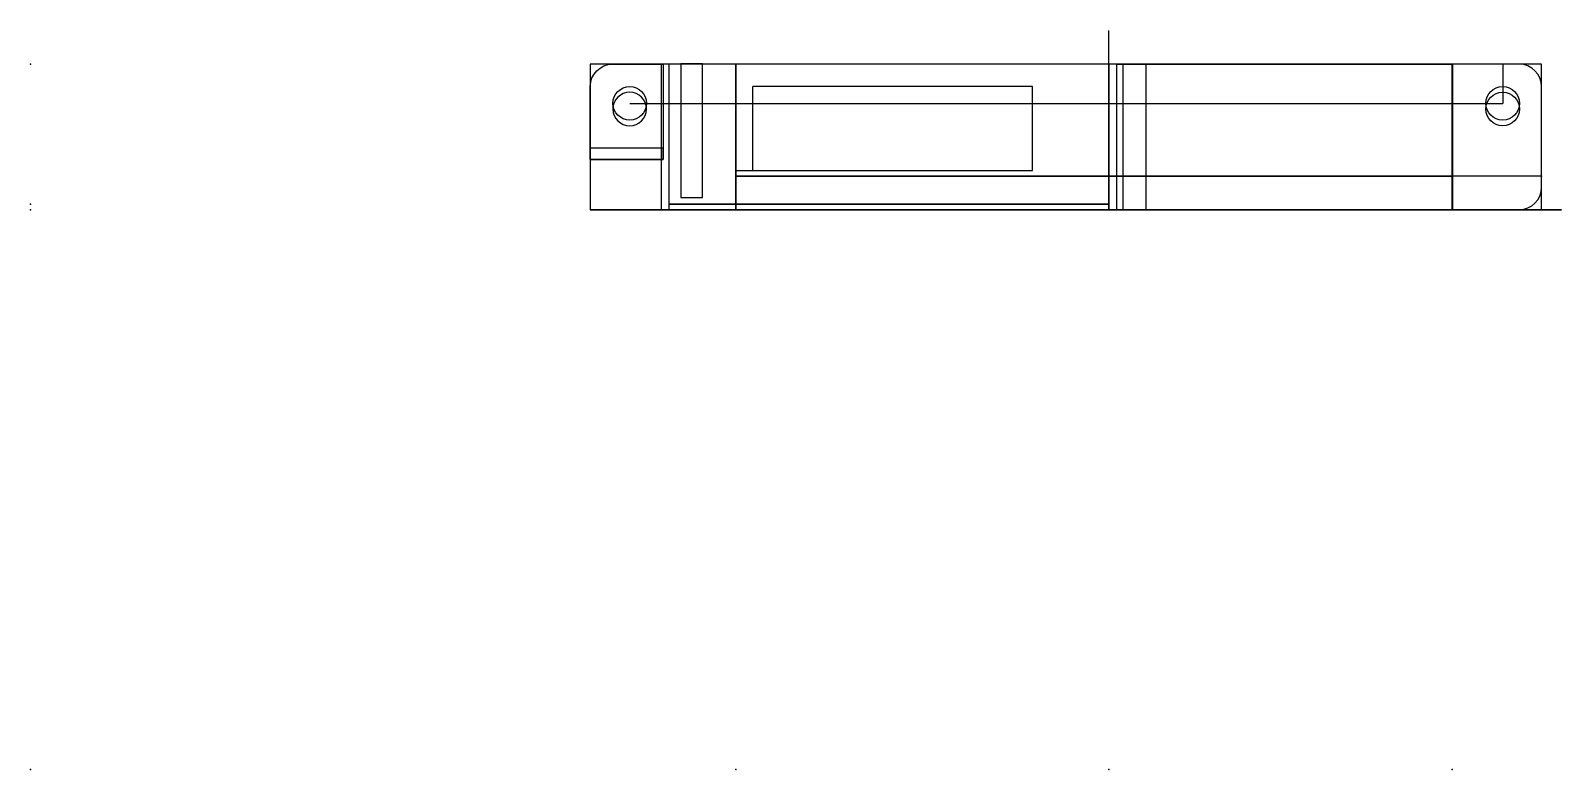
# Model space of a CAD drawing. Header units: centimetres. Extents: x 0 to 13.7, y 0 to 6.6.
import ezdxf

# ---------------------------------------------------------------- set-up
doc = ezdxf.new("R2010")
doc.units = ezdxf.units.CM
doc.header["$MEASUREMENT"] = 0
for name, color, linetype in [('Karat_all_Support_1 v6_Sketch1', 7, 'Continuous'), ('Karat_all_Support_1 v6_Sketch10', 7, 'Continuous'), ('Karat_all_Support_1 v6_Sketch11', 7, 'Continuous'), ('Karat_all_Support_1 v6_Sketch12', 7, 'Continuous'), ('Karat_all_Support_1 v6_Sketch13', 7, 'Continuous'), ('Karat_all_Support_1 v6_Sketch14', 7, 'Continuous'), ('Karat_all_Support_1 v6_Sketch2', 7, 'Continuous'), ('Karat_all_Support_1 v6_Sketch4', 7, 'Continuous'), ('Karat_all_Support_1 v6_Sketch5', 7, 'Continuous'), ('Karat_all_Support_1 v6_Sketch6', 7, 'Continuous'), ('Karat_all_Support_1 v6_Sketch7', 7, 'Continuous'), ('Karat_all_Support_1 v6_Sketch8', 7, 'Continuous'), ('Karat_all_Support_1 v6_Sketch9', 7, 'Continuous')]:
    doc.layers.add(name, color=color, linetype=linetype)

msp = doc.modelspace()

# ---------------------------------------------------------------- linework, layer by layer
at = {"layer": 'Karat_all_Support_1 v6_Sketch1'}
for p, q in [((5, 6.3), (5, 5)), ((13.5, 6.3), (5, 6.3)), ((5.633, 6.3), (5.633, 5)), ((5.703, 6.3), (5.653, 6.3)), ((5.703, 6.3), (5.703, 5.05)), ((9.633, 6.3), (5.703, 6.3)), ((5.809, 6.303), (5.809, 5.11)), ((6.003, 6.303), (5.809, 6.303)), ((6.003, 5.11), (6.003, 6.303)), ((6.303, 5.05), (6.303, 6.3)), ((9.633, 6.3), (9.603, 6.3)), ((9.633, 5.05), (9.633, 6.3)), ((9.763, 5), (9.763, 6.3)), ((13.153, 6.3), (13.153, 5.95)), ((13.5, 5), (13.5, 6.3)), ((6.453, 5.35), (6.453, 6.1)), ((8.953, 6.1), (6.453, 6.1)), ((8.953, 5.35), (8.953, 6.1)), ((5.353, 5.95), (5.703, 5.95)), ((5.353, 5.95), (13.153, 5.95)), ((6.303, 5.35), (6.453, 5.35)), ((6.453, 5.35), (8.953, 5.35)), ((5.809, 5.11), (6.003, 5.11)), ((5, 5), (13.5, 5)), ((5.633, 5), (9.763, 5)), ((5.703, 5.05), (9.633, 5.05)), ((5.703, 5.05), (6.303, 5.05)), ((5.703, 5.05), (5.703, 5))]:
    msp.add_line(p, q, dxfattribs=at)
for centre in [(5.353, 5.95), (13.153, 5.95)]:
    msp.add_circle(centre, 0.15, dxfattribs=at)
msp.add_point((0, 0), dxfattribs=at)
at = {"layer": 'Karat_all_Support_1 v6_Sketch10'}
for p, q in [((12.701, 5.6, -4.44), (12.701, 6.3, -0.14)), ((12.701, 6.3, -0.14), (12.701, 5, -0.14)), ((12.701, 5.3, -4.44), (12.701, 5.6, -4.44)), ((12.701, 5.6, -4.44), (12.701, 5.3, -4.44)), ((12.701, 5.6, -0.04), (12.701, 5.3, -0.04)), ((12.701, 5.6, -4.44), (12.701, 5.6, -0.04)), ((12.701, 5, -0.14), (12.701, 5.3, -4.44)), ((12.701, 5.3, -0.04), (12.701, 5.3, -4.44))]:
    msp.add_line(p, q, dxfattribs=at)
for p in [(12.701, 6.3, -0.14), (12.701, 5, -0.14), (12.701, 0)]:
    msp.add_point(p, dxfattribs=at)
at = {"layer": 'Karat_all_Support_1 v6_Sketch11'}
for p, q in [((9.633, 6.3, -0.14), (9.633, 6.6, -0.14)), ((9.633, 5.25, 0.139), (9.633, 6.3, 0.139)), ((9.633, 6.3, 0.679), (9.633, 6.3, 0.289)), ((9.633, 6.3, 0.139), (9.633, 6.3, -0.14)), ((9.633, 5.05, 0.679), (9.633, 6.3, 0.679)), ((9.633, 6.3, -0.14), (9.633, 5, -0.14)), ((9.633, 6.3, 0.289), (9.633, 5.05, 0.289)), ((9.633, 6.3, 0.139), (9.633, 5, 0.139)), ((9.633, 5, 0.139), (9.633, 6.3, 0.139)), ((9.633, 5.4, -0.14), (9.633, 5.6, -0.14)), ((9.633, 5.6, -0.14), (9.633, 5.4, -0.14)), ((9.633, 5.6, -0.04), (9.633, 5.3, -0.04)), ((9.633, 5.3, -0.04), (9.633, 5.6, -0.04)), ((9.633, 5.4, -0.14), (9.633, 5.3, -0.14)), ((9.633, 5.35, 0.139), (9.633, 5.25, 0.139)), ((9.633, 5.35, 0.139), (9.633, 5.3, 0.139)), ((9.633, 5, -0.14), (9.633, 5.3, -0.14)), ((9.633, 5, 0.139), (9.633, 5.3, 0.139)), ((9.633, 5.3, -4.44), (9.633, 5.3, -0.04)), ((9.633, 5.3, -0.04), (9.633, 5.3, -4.44)), ((9.633, 5.05, 0.289), (9.633, 5.05, 0.679)), ((9.633, 5, -0.14), (9.633, 5, 0.139))]:
    msp.add_line(p, q, dxfattribs=at)
for p in [(9.633, 5.6, -0.04), (9.633, 5.6, -0.14), (9.633, 0)]:
    msp.add_point(p, dxfattribs=at)
at = {"layer": 'Karat_all_Support_1 v6_Sketch12'}
for p, q in [((12.701, 5.6, -4.44), (12.701, 6.3, -0.14)), ((12.701, 5, -0.14), (12.701, 6.3, -0.14)), ((12.701, 6.3, -0.14), (12.701, 5, -0.14)), ((12.701, 6.3, -0.14), (12.701, 6.1, -0.14)), ((12.701, 6.1, -0.14), (12.701, 5.2, -0.14)), ((12.701, 6.05, -0.14), (12.701, 5.75, -0.14)), ((12.701, 5.6, -4.44), (12.701, 5.3, -4.44)), ((12.701, 5.3, -4.44), (12.701, 5.6, -4.44)), ((12.701, 5.3, -4.44), (12.701, 5.6, -4.44)), ((12.701, 5.6, -4.44), (12.701, 5.6, -0.04)), ((12.701, 5.6, -4.44), (12.701, 5, -4.44)), ((12.701, 5.6, -0.04), (12.701, 5.3, -0.04)), ((12.701, 5.3, -0.04), (12.701, 5.3, -4.44)), ((12.701, 5.2, -0.14), (12.701, 5, -0.14)), ((12.701, 5, -4.44), (12.701, 5, -0.14))]:
    msp.add_line(p, q, dxfattribs=at)
msp.add_point((12.701, 0), dxfattribs=at)
at = {"layer": 'Karat_all_Support_1 v6_Sketch13'}
for p, q in [((6.301, 5.6, -4.44), (6.301, 6.3, 0.139)), ((6.301, 6.3, 0.139), (6.301, 5, 0.139)), ((6.301, 5.25, 0.139), (6.301, 6.3, 0.139)), ((6.301, 5.6, -4.44), (6.301, 5.3, -4.44)), ((6.301, 5.3, -0.04), (6.301, 5.6, -0.04)), ((6.301, 5.6, -4.44), (6.301, 5, -4.44)), ((6.301, 5.3, -4.44), (6.301, 5.6, -4.44)), ((6.301, 5.6, -0.04), (6.301, 5.6, -4.44)), ((6.301, 5.35, 0.139), (6.301, 5.25, 0.139)), ((6.301, 5.35, 0.139), (6.301, 5.3, 0.139)), ((6.301, 5, -4.44), (6.301, 5.3, -4.44)), ((6.301, 5.3, -4.44), (6.301, 5.3, -0.04)), ((6.301, 5, 0.139), (6.301, 5.3, 0.139)), ((6.301, 5, -4.44), (6.301, 5, 0.139))]:
    msp.add_line(p, q, dxfattribs=at)
msp.add_point((6.301, 0), dxfattribs=at)
at = {"layer": 'Karat_all_Support_1 v6_Sketch14'}
for p, q in [((5.653, 5, -0.14), (5, 5, -0.14)), ((5.633, 5, 0.139), (6.001, 5, 0.139)), ((5.633, 5, 0.64), (5.633, 5, 0.139)), ((5.633, 5, 0.139), (6.001, 5, 0.139)), ((5.633, 5, 0.139), (5.653, 5, -0.14)), ((6.301, 5, -4.44), (5.653, 5, -0.14)), ((5.703, 5, 0.039), (5.703, 5, -0.09)), ((5.703, 5, 0.139), (6.401, 5, -4.44)), ((9.705, 5, 0.84), (5.833, 5, 0.84)), ((6.301, 5, -0.161), (6.301, 5, -4.44)), ((6.301, 5, -4.44), (6.401, 5, -4.44)), ((6.301, 5, -4.44), (6.401, 5, -4.44)), ((6.301, 5, -4.44), (6.301, 5, -0.161)), ((6.401, 5, -0.04), (6.401, 5, 0.139)), ((6.401, 5, -4.44), (6.401, 5, -0.04)), ((6.401, 5, 0.139), (9.633, 5, 0.139)), ((9.633, 5, 0.139), (9.633, 5, -0.14)), ((9.633, 5, -0.14), (12.601, 5, -0.14)), ((9.744, 5, 0.83), (9.705, 5, 0.84)), ((12.515, 5, 0.05), (9.763, 5, 0.775)), ((9.763, 5, 0.775), (9.763, 5, 0.79)), ((13.3, 5, 0.05), (12.515, 5, 0.05)), ((12.601, 5, -4.44), (12.701, 5, -4.44)), ((12.601, 5, -0.14), (12.601, 5, -4.44)), ((12.701, 5, -4.44), (12.701, 5, -0.44)), ((13.001, 5, -0.14), (13.3, 5, -0.14)), ((13.3, 5, -0.14), (13.3, 5, 0.05))]:
    msp.add_line(p, q, dxfattribs=at)
at = {"layer": 'Karat_all_Support_1 v6_Sketch14', "extrusion": (0, -1, 0)}
for centre, radius, start, end in [((5.833, 0.64, -5), 0.2, 90, 180), ((5.653, -0.09, -5), 0.05, 270, 360), ((6.001, -0.161, -5), 0.3, 360, 90), ((6.001, -0.161, -5), 0.3, 360, 90), ((9.713, 0.79, -5), 0.05, 360, 52.4964), ((13.001, -0.44, -5), 0.3, 90, 180)]:
    msp.add_arc(centre, radius, start, end, dxfattribs=at)
at = {"layer": 'Karat_all_Support_1 v6_Sketch14'}
for p in [(0, 5), (5.703, 5, 0.139)]:
    msp.add_point(p, dxfattribs=at)
at = {"layer": 'Karat_all_Support_1 v6_Sketch2'}
for p, q in [((5.703, 5.05), (5.703, 5.05, 0.559)), ((5.703, 5.05, 0.559), (6.303, 5.05, 0.559)), ((5.783, 5.05, 0.319), (5.703, 5.05, 0.319)), ((5.783, 5.05, 0.219), (5.703, 5.05, 0.219)), ((9.633, 5.05), (5.703, 5.05)), ((9.633, 5.05, 0.319), (5.783, 5.05, 0.319)), ((9.633, 5.05, 0.219), (5.783, 5.05, 0.219)), ((5.933, 5.05, 0.319), (5.933, 5.05, 0.219)), ((6.303, 5.05, 0.559), (6.303, 5.05, 0.759)), ((6.303, 5.05, 0.759), (9.633, 5.05, 0.759)), ((9.633, 5.05, 0.759), (9.633, 5.05)), ((9.633, 5.05, 0.759), (9.633, 5.05, 0.319))]:
    msp.add_line(p, q, dxfattribs=at)
msp.add_point((0, 5.05), dxfattribs=at)
at = {"layer": 'Karat_all_Support_1 v6_Sketch4'}
for p, q in [((5.583, 5), (5, 5)), ((5, 5, -0.1), (13.677, 5, -0.1)), ((5, 5), (5, 5, -0.1)), ((13.677, 5, 0.179), (5, 5, 0.179)), ((5, 5, -0.1), (5.653, 5, -0.1)), ((5, 5, 0.179), (5, 5, -0.1)), ((5.633, 5, 0.6), (5.633, 5, 0.05)), ((5.703, 5, -0.05), (5.703, 5, 0.179)), ((5.703, 5, 0.179), (9.633, 5, 0.179)), ((9.713, 5, 0.8), (5.833, 5, 0.8)), ((9.633, 5, 0.179), (9.633, 5, -0.1)), ((9.633, 5, -0.1), (13.3, 5, -0.1)), ((9.763, 5, 0.2), (9.763, 5, 0.75)), ((13.3, 5), (9.963, 5)), ((13.3, 5, -0.1), (13.3, 5)), ((13.677, 5, -0.1), (13.677, 5, 0.179))]:
    msp.add_line(p, q, dxfattribs=at)
at = {"layer": 'Karat_all_Support_1 v6_Sketch4', "extrusion": (0, -1, 0)}
for centre, radius, start, end in [((5.583, 0.05, -5), 0.05, 270, 0), ((5.833, 0.6, -5), 0.2, 90, 180), ((5.653, -0.05, -5), 0.05, 270, 360), ((9.713, 0.75, -5), 0.05, 0, 90), ((9.963, 0.2, -5), 0.2, 180, 270)]:
    msp.add_arc(centre, radius, start, end, dxfattribs=at)
at = {"layer": 'Karat_all_Support_1 v6_Sketch4'}
msp.add_point((0, 5), dxfattribs=at)
at = {"layer": 'Karat_all_Support_1 v6_Sketch5'}
for p, q in [((13.5, 6.3, 0.05), (5, 6.3, 0.05)), ((9.705, 6.3, 0.05), (12.705, 6.3, 0.05)), ((9.705, 5, 0.05), (9.705, 6.3, 0.05)), ((9.963, 6.3, 0.05), (9.963, 5, 0.05)), ((13.3, 6.3, 0.05), (9.963, 6.3, 0.05)), ((12.705, 6.3, 0.05), (12.705, 5, 0.05)), ((13.5, 5.2, 0.05), (13.5, 6.1, 0.05)), ((13.677, 5, 0.05), (5, 5, 0.05)), ((12.705, 5, 0.05), (9.705, 5, 0.05)), ((9.963, 5, 0.05), (13.3, 5, 0.05))]:
    msp.add_line(p, q, dxfattribs=at)
msp.add_circle((13.153, 5.9, 0.05), 0.15, dxfattribs=at)
for centre, start, end in [((13.3, 6.1, 0.05), 0, 90), ((13.3, 5.2, 0.05), 270, 0)]:
    msp.add_arc(centre, 0.2, start, end, dxfattribs=at)
msp.add_point((0, 0, 0.05), dxfattribs=at)
at = {"layer": 'Karat_all_Support_1 v6_Sketch6'}
for p, q in [((9.705, 6.3, 0.05), (9.705, 6.3, 0.84)), ((12.705, 6.3, 0.05), (9.705, 6.3, 0.05)), ((12.705, 6.3, 0.05), (9.705, 6.3, 0.84)), ((9.705, 6.3, 0.84), (12.705, 6.3, 0.84)), ((12.705, 6.3, 0.84), (12.705, 6.3, 0.05))]:
    msp.add_line(p, q, dxfattribs=at)
msp.add_point((0, 6.3), dxfattribs=at)
at = {"layer": 'Karat_all_Support_1 v6_Sketch7'}
for p, q in [((5.2, 6.3, -0.14), (5.653, 6.3, -0.14)), ((5.653, 6.3, -0.14), (5.653, 5.45, -0.14)), ((5, 5.45, -0.14), (5, 6.1, -0.14)), ((5.653, 5.55, -0.14), (5, 5.55, -0.14)), ((5, 5.55, -0.14), (5, 5.45, -0.14)), ((5.653, 5.45, -0.14), (5.653, 5.55, -0.14)), ((5.653, 5.45, -0.14), (5, 5.45, -0.14)), ((5, 5.45, -0.14), (5.653, 5.45, -0.14))]:
    msp.add_line(p, q, dxfattribs=at)
at = {"layer": 'Karat_all_Support_1 v6_Sketch7', "extrusion": (0, 0, -1)}
msp.add_circle((-5.353, 5.9, 0.14), 0.15, dxfattribs=at)
msp.add_arc((-5.2, 6.1, 0.14), 0.2, 0, 90, dxfattribs=at)
at = {"layer": 'Karat_all_Support_1 v6_Sketch7'}
msp.add_point((0, 0, -0.14), dxfattribs=at)
at = {"layer": 'Karat_all_Support_1 v6_Sketch8'}
for p, q in [((6.301, 5.3, -4.44), (6.301, 5.3, -0.04)), ((6.301, 5.3, -0.04), (12.701, 5.3, -0.04)), ((12.701, 5.3, -4.44), (6.301, 5.3, -4.44)), ((12.601, 5.3, -4.34), (6.401, 5.3, -4.34)), ((6.401, 5.3, -4.34), (6.401, 5.3, -0.14)), ((6.401, 5.3, -0.14), (12.601, 5.3, -0.14)), ((6.501, 5.3, -4.24), (6.501, 5.3, -0.24)), ((12.501, 5.3, -4.24), (6.501, 5.3, -4.24)), ((6.501, 5.3, -0.24), (12.501, 5.3, -0.24)), ((6.601, 5.3, -0.34), (12.401, 5.3, -0.34)), ((6.601, 5.3, -4.14), (6.601, 5.3, -0.34)), ((12.401, 5.3, -4.14), (6.601, 5.3, -4.14)), ((6.701, 5.3, -0.44), (12.301, 5.3, -0.44)), ((12.301, 5.3, -4.04), (6.701, 5.3, -4.04)), ((6.701, 5.3, -4.04), (6.701, 5.3, -0.44)), ((12.501, 5.3, -2.62), (7.041, 5.3, -2.62)), ((7.041, 5.3, -2.62), (7.041, 5.3, -0.24)), ((12.501, 5.3, -1.09), (7.551, 5.3, -1.09)), ((7.551, 5.3, -0.24), (7.551, 5.3, -1.09)), ((12.501, 5.3, -0.71), (8.151, 5.3, -0.71)), ((8.151, 5.3, -0.71), (8.151, 5.3, -0.24)), ((13.3, 5.3, -0.14), (9.633, 5.3, -0.14)), ((11.361, 5.3, -3.89), (11.361, 5.3, -0.24)), ((12.501, 5.3, -3.89), (11.361, 5.3, -3.89)), ((12.301, 5.3, -2.908), (12.301, 5.3, -1.485)), ((12.301, 5.3, -0.44), (12.301, 5.3, -4.04)), ((12.401, 5.3, -3.008), (12.401, 5.3, -1.385)), ((12.401, 5.3, -0.34), (12.401, 5.3, -4.14)), ((13.5, 5.3, -0.14), (12.5, 5.3, -0.14)), ((12.501, 5.3, -0.24), (12.501, 5.3, -4.24)), ((12.601, 5.3, -0.14), (12.601, 5.3, -4.34)), ((12.701, 5.3, -0.04), (12.701, 5.3, -4.44))]:
    msp.add_line(p, q, dxfattribs=at)
for p in [(9.467, 5.3, 0.35), (12.5, 5.3, -0.14), (12.601, 5.3, -0.14), (12.601, 5.3, -0.14), (13.5, 5.3, -0.14)]:
    msp.add_point(p, dxfattribs=at)
at = {"layer": 'Karat_all_Support_1 v6_Sketch9'}
for p, q in [((6.301, 5.6, -4.44), (6.301, 6.3, 0.139)), ((6.301, 6.3, 0.139), (6.301, 5, 0.139)), ((6.301, 5.6, -4.44), (6.301, 5.3, -4.44)), ((6.301, 5.6, -0.04), (6.301, 5.6, -4.44)), ((6.301, 5.6, -4.44), (6.301, 5.3, -4.44)), ((6.301, 5.3, -0.04), (6.301, 5.6, -0.04)), ((6.301, 5, 0.139), (6.301, 5.3, -4.44)), ((6.301, 5.3, -4.44), (6.301, 5.3, -0.04))]:
    msp.add_line(p, q, dxfattribs=at)
for p in [(6.301, 6.3, 0.139), (6.301, 5, 0.139), (6.301, 0)]:
    msp.add_point(p, dxfattribs=at)

doc.saveas('drawing.dxf')
